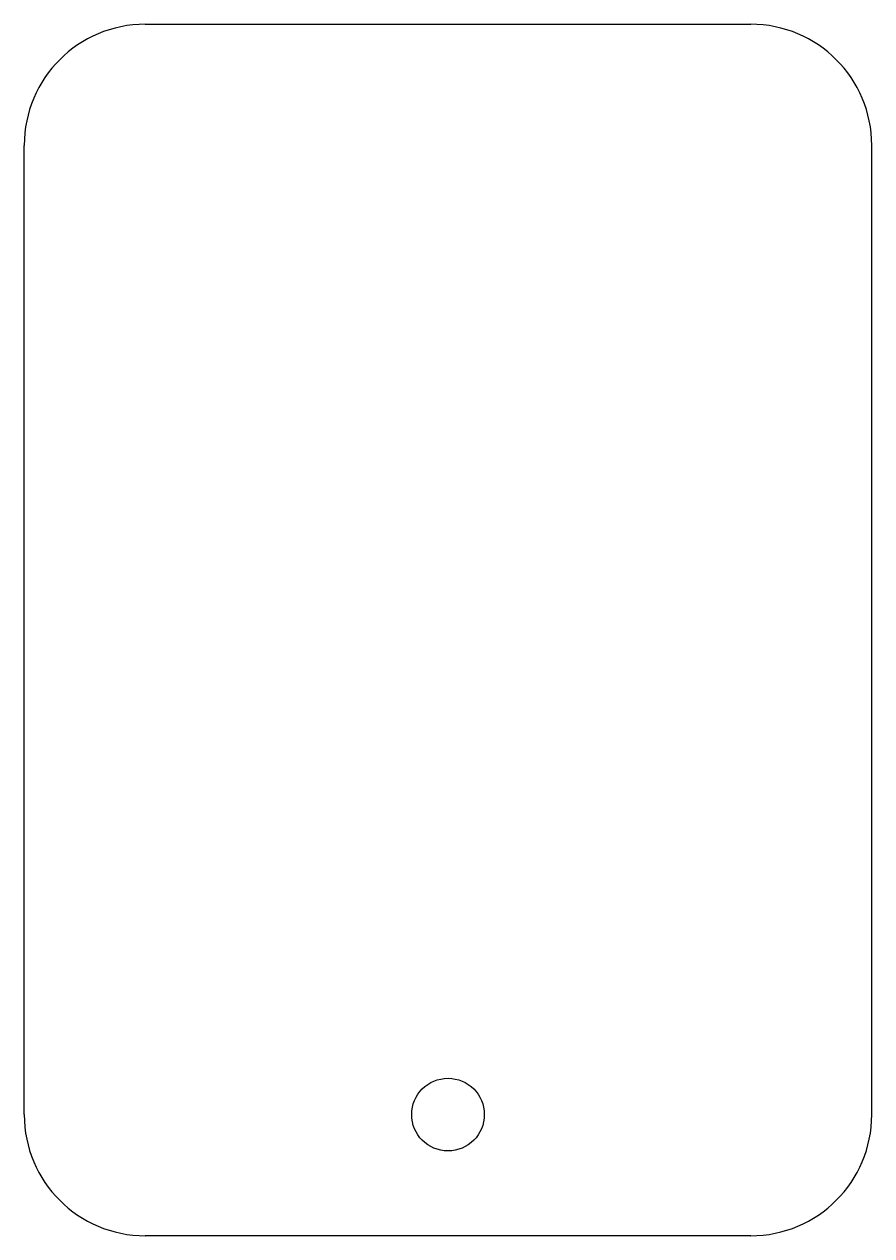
# Model space of a CAD drawing. Header units: millimetres. Extents: x -75 to -5, y -375 to -275.
import ezdxf

# ---------------------------------------------------------------- set-up
doc = ezdxf.new("R2010")
doc.units = ezdxf.units.MM
doc.layers.get('0').update_dxf_attribs({"linetype": 'CONTINUOUS'})

msp = doc.modelspace()

# ---------------------------------------------------------------- linework, layer by layer
for p, q in [((-65, -275), (-15, -275)), ((-75, -365), (-75, -285)), ((-5, -365), (-5, -285)), ((-15, -375), (-65, -375))]:
    msp.add_line(p, q)
msp.add_circle((-40, -365), 3)
for centre, start, end in [((-65, -285), 90, 180), ((-15, -285), 0, 90), ((-65, -365), 180, 270), ((-15, -365), -90, 0)]:
    msp.add_arc(centre, 10, start, end)

doc.saveas('drawing.dxf')
